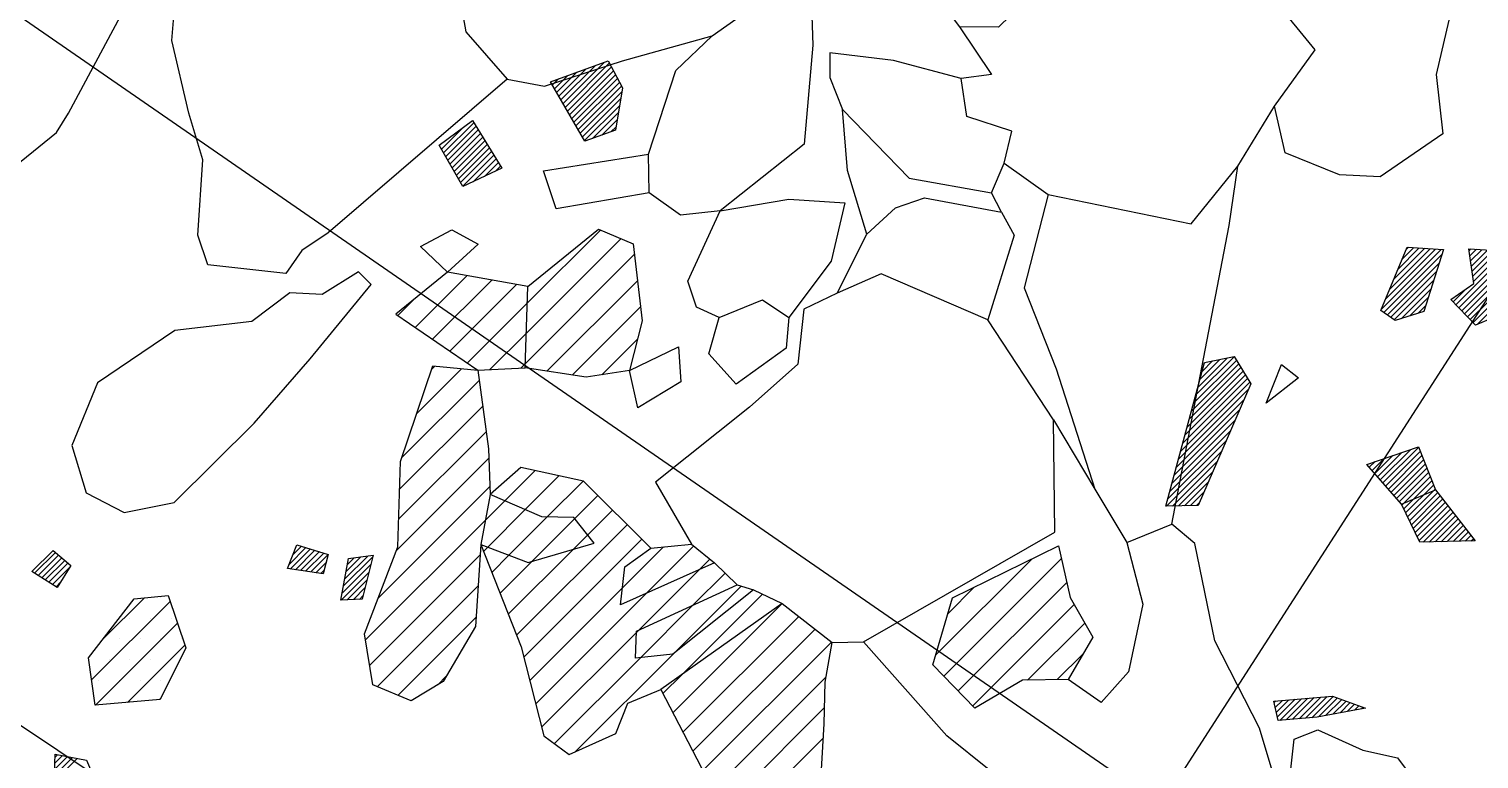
# Model space of a CAD drawing. Header units: metres. Extents: x -2.07 to 0.01, y -18 to -14.82.
# Drawn here: x -1.561 to -0.685, y -17.41 to -16.969 of the extents above; entities that cross this region are included whole.
import ezdxf

# ---------------------------------------------------------------- set-up
doc = ezdxf.new("R2010")
doc.units = ezdxf.units.M
doc.header["$LTSCALE"] = 25
doc.header["$MEASUREMENT"] = 0
doc.linetypes.add('STRICHPUNKTX2', pattern=[2, 1, -0.5, 0, -0.5])
doc.layers.get('0').update_dxf_attribs({"linetype": 'CONTINUOUS'})
for name, color, linetype in [('FEUER', 1, 'CONTINUOUS'), ('GRABUNGSGRENZE', 3, 'STRICHPUNKTX2'), ('KNOCHEN', 2, 'CONTINUOUS'), ('STEINE', 4, 'CONTINUOUS'), ('STEINESCHRAFF', 4, 'CONTINUOUS')]:
    doc.layers.add(name, color=color, linetype=linetype)

# ---------------------------------------------------------------- blocks, each defined once
blk = doc.blocks.new('*X2')
at = {"color": 0}
for p, q in [((-155.76, -1729.779), (-154.5, -1728.52)), ((-140.357, -1729.226), (-139.366, -1728.235)), ((-140.307, -1729.529), (-139.094, -1728.316)), ((-140.126, -1728.641), (-139.638, -1728.153)), ((-139.998, -1729.574), (-138.822, -1728.398)), ((-139.689, -1729.619), (-138.55, -1728.479)), ((-155.544, -1729.917), (-154.31, -1728.683)), ((-155.328, -1730.054), (-154.12, -1728.847)), ((-155.112, -1730.192), (-153.93, -1729.011)), ((-154.896, -1730.329), (-153.74, -1729.174)), ((-154.679, -1730.467), (-153.615, -1729.403)), ((-139.38, -1729.663), (-138.278, -1728.561)), ((-139.071, -1729.708), (-138.012, -1728.648)), ((-138.763, -1729.753), (-138.138, -1729.128)), ((-137.171, -1730.989), (-135.439, -1729.258)), ((-137.09, -1730.555), (-135.32, -1728.785)), ((-137.009, -1730.121), (-135.632, -1728.743)), ((-136.928, -1729.686), (-136.041, -1728.799)), ((-136.848, -1729.252), (-136.45, -1728.854)), ((-138.454, -1729.798), (-138.264, -1729.608)), ((-137.233, -1731.405), (-135.558, -1729.731)), ((-136.866, -1731.391), (-135.678, -1730.203)), ((-154.463, -1730.604), (-154.188, -1730.329)), ((-136.498, -1731.377), (-135.797, -1730.676)), ((-136.131, -1731.364), (-135.916, -1731.149)), ((-154.518, -1740.912), (-154.366, -1740.76)), ((-154.566, -1742.374), (-153.179, -1740.988)), ((-154.554, -1742.008), (-153.476, -1740.931)), ((-154.542, -1741.643), (-153.773, -1740.874)), ((-154.53, -1741.278), (-154.07, -1740.817))]:
    blk.add_line(p, q, dxfattribs=at)
blk = doc.blocks.new('*X4')
at = {"color": 0}
for p, q in [((-73.645, -1712.012), (-71.765, -1710.131)), ((-73.394, -1711.407), (-72.095, -1710.107)), ((-73.142, -1710.801), (-72.424, -1710.084)), ((-72.89, -1710.196), (-72.754, -1710.06)), ((-74.401, -1713.828), (-70.775, -1710.202)), ((-74.24, -1714.021), (-70.724, -1710.505)), ((-74.149, -1713.222), (-71.105, -1710.179)), ((-74.033, -1714.167), (-70.889, -1711.023)), ((-73.897, -1712.617), (-71.435, -1710.155)), ((-69.876, -1713.546), (-67.228, -1710.897)), ((-69.08, -1710.275), (-68.977, -1710.172)), ((-69.036, -1710.584), (-68.645, -1710.193)), ((-68.991, -1710.893), (-68.312, -1710.214)), ((-68.947, -1711.202), (-67.979, -1710.235)), ((-68.902, -1711.511), (-67.647, -1710.256)), ((-68.858, -1711.82), (-67.386, -1710.348)), ((-68.813, -1712.129), (-67.307, -1710.623)), ((-73.826, -1714.314), (-71.053, -1711.541)), ((-69.703, -1713.726), (-67.149, -1711.172)), ((-69.529, -1713.906), (-67.07, -1711.447)), ((-69.356, -1714.086), (-66.991, -1711.721)), ((-73.619, -1714.461), (-71.218, -1712.059)), ((-73.192, -1714.387), (-71.382, -1712.577)), ((-70.049, -1713.366), (-69.306, -1712.622)), ((-69.182, -1714.266), (-66.912, -1711.996)), ((-69.009, -1714.447), (-66.833, -1712.271)), ((-68.836, -1714.627), (-66.754, -1712.545)), ((-72.672, -1714.22), (-71.546, -1713.095)), ((-72.151, -1714.053), (-71.711, -1713.613)), ((-68.575, -1714.72), (-66.675, -1712.82)), ((-85.863, -1719.987), (-83.006, -1717.13)), ((-85.735, -1719.505), (-83.142, -1716.912)), ((-85.606, -1719.022), (-83.278, -1716.694)), ((-85.477, -1718.54), (-83.703, -1716.767)), ((-85.348, -1718.058), (-84.144, -1716.854)), ((-85.219, -1717.575), (-84.585, -1716.941)), ((-85.091, -1717.093), (-85.026, -1717.028)), ((-86.379, -1721.917), (-82.464, -1718.002)), ((-86.25, -1721.434), (-82.6, -1717.784)), ((-86.121, -1720.952), (-82.735, -1717.566)), ((-85.992, -1720.47), (-82.871, -1717.348)), ((-86.636, -1722.881), (-82.407, -1718.652)), ((-86.507, -1722.399), (-82.329, -1718.22)), ((-86.765, -1723.364), (-82.677, -1719.275)), ((-87.023, -1724.328), (-83.217, -1720.523)), ((-86.894, -1723.846), (-82.947, -1719.899)), ((-87.151, -1724.811), (-83.487, -1721.146)), ((-87.364, -1725.731), (-84.027, -1722.394)), ((-87.28, -1725.293), (-83.757, -1721.77)), ((-74.453, -1724.134), (-72.613, -1722.293)), ((-74.289, -1724.323), (-72.129, -1722.163)), ((-87.002, -1725.722), (-84.298, -1723.018)), ((-75.111, -1723.377), (-74.762, -1723.027)), ((-74.947, -1723.566), (-74.224, -1722.844)), ((-74.782, -1723.755), (-73.687, -1722.66)), ((-74.618, -1723.944), (-73.15, -1722.477)), ((-74.125, -1724.512), (-72.03, -1722.417)), ((-73.96, -1724.701), (-71.931, -1722.672)), ((-73.796, -1724.89), (-71.832, -1722.926)), ((-73.632, -1725.08), (-71.733, -1723.18)), ((-86.64, -1725.713), (-84.568, -1723.641)), ((-73.467, -1725.269), (-71.633, -1723.435)), ((-73.303, -1725.458), (-71.534, -1723.689)), ((-73.149, -1725.657), (-71.435, -1723.944)), ((-86.278, -1725.705), (-84.838, -1724.265)), ((-85.915, -1725.696), (-85.108, -1724.889)), ((-73.033, -1725.895), (-71.336, -1724.198)), ((-72.917, -1726.133), (-71.237, -1724.453)), ((-72.802, -1726.371), (-71.138, -1724.707)), ((-72.686, -1726.609), (-70.991, -1724.914)), ((-85.553, -1725.687), (-85.378, -1725.512)), ((-72.57, -1726.847), (-70.836, -1725.112)), ((-72.455, -1727.085), (-70.681, -1725.311)), ((-72.339, -1727.322), (-70.526, -1725.51)), ((-72.223, -1727.56), (-70.371, -1725.708)), ((-72.108, -1727.798), (-70.216, -1725.907)), ((-71.865, -1727.909), (-70.061, -1726.105)), ((-71.501, -1727.898), (-69.906, -1726.304)), ((-71.137, -1727.888), (-69.752, -1726.503)), ((-70.773, -1727.877), (-69.597, -1726.701)), ((-70.409, -1727.867), (-69.442, -1726.9)), ((-70.045, -1727.857), (-69.287, -1727.099)), ((-69.681, -1727.846), (-69.132, -1727.297)), ((-69.317, -1727.836), (-68.977, -1727.496)), ((-68.953, -1727.825), (-68.822, -1727.695)), ((-79.359, -1738.585), (-78.049, -1737.275)), ((-78.973, -1738.552), (-77.663, -1737.242)), ((-78.587, -1738.52), (-77.298, -1737.231)), ((-80.854, -1737.605), (-80.753, -1737.504)), ((-80.791, -1737.896), (-80.367, -1737.472)), ((-80.729, -1738.187), (-79.981, -1737.439)), ((-80.666, -1738.478), (-79.594, -1737.406)), ((-80.518, -1738.683), (-79.208, -1737.373)), ((-80.132, -1738.651), (-78.822, -1737.341)), ((-79.745, -1738.618), (-78.435, -1737.308)), ((-78.192, -1738.478), (-77.038, -1737.325)), ((-77.755, -1738.395), (-76.779, -1737.419)), ((-77.318, -1738.312), (-76.519, -1737.513)), ((-76.881, -1738.228), (-76.259, -1737.607)), ((-76.444, -1738.145), (-76, -1737.7)), ((-76.007, -1738.062), (-75.74, -1737.794)), ((-75.57, -1737.978), (-75.48, -1737.888))]:
    blk.add_line(p, q, dxfattribs=at)
blk = doc.blocks.new('*X6')
at = {"color": 0}
for p, q in [((-124.217, -1700.711), (-122.985, -1699.48)), ((-124.087, -1700.935), (-122.428, -1699.276)), ((-123.957, -1701.158), (-121.871, -1699.073)), ((-123.826, -1701.382), (-121.314, -1698.869)), ((-123.696, -1701.605), (-121.033, -1698.942)), ((-123.566, -1701.828), (-120.911, -1699.173)), ((-123.436, -1702.052), (-120.788, -1699.404)), ((-124.477, -1700.265), (-124.099, -1699.886)), ((-124.347, -1700.488), (-123.542, -1699.683)), ((-123.306, -1702.275), (-120.666, -1699.636)), ((-123.175, -1702.498), (-120.544, -1699.867)), ((-123.045, -1702.722), (-120.422, -1700.098)), ((-122.915, -1702.945), (-120.299, -1700.33)), ((-122.785, -1703.169), (-120.282, -1700.665)), ((-122.655, -1703.392), (-120.35, -1701.087)), ((-122.525, -1703.615), (-120.419, -1701.509)), ((-122.044, -1703.489), (-120.487, -1701.931)), ((-131.169, -1704.128), (-129.867, -1702.826)), ((-131.041, -1704.353), (-129.226, -1702.538)), ((-130.912, -1704.579), (-129.09, -1702.756)), ((-130.784, -1704.804), (-128.955, -1702.974)), ((-121.493, -1703.291), (-120.555, -1702.353)), ((-120.942, -1703.093), (-120.624, -1702.775)), ((-131.297, -1703.902), (-131.228, -1703.834)), ((-130.656, -1705.029), (-128.819, -1703.192)), ((-130.528, -1705.255), (-128.683, -1703.41)), ((-130.4, -1705.48), (-128.548, -1703.628)), ((-130.272, -1705.706), (-128.412, -1703.846)), ((-130.144, -1705.931), (-128.277, -1704.064)), ((-130.015, -1706.156), (-128.141, -1704.282)), ((-129.887, -1706.382), (-128.005, -1704.5)), ((-129.258, -1706.106), (-127.87, -1704.718)), ((-128.583, -1705.785), (-127.734, -1704.936)), ((-127.909, -1705.464), (-127.599, -1705.154))]:
    blk.add_line(p, q, dxfattribs=at)
blk = doc.blocks.new('*X11')
at = {"color": 0}
for p, q in [((-125.983, -1713.438), (-121.573, -1709.027)), ((-126.044, -1715.267), (-120.325, -1709.548)), ((-126.105, -1717.096), (-119.521, -1710.511)), ((-132.766, -1714.918), (-129.629, -1711.78)), ((-131.716, -1715.635), (-128.132, -1712.051)), ((-130.666, -1716.353), (-126.635, -1712.322)), ((-124.804, -1717.562), (-119.333, -1712.091)), ((-133.816, -1714.2), (-132.84, -1713.224)), ((-129.616, -1717.071), (-125.983, -1713.438)), ((-123.273, -1717.799), (-119.146, -1713.672)), ((-128.246, -1717.468), (-126.044, -1715.267)), ((-121.49, -1717.784), (-119.334, -1715.627)), ((-126.382, -1717.372), (-126.105, -1717.096)), ((-132.665, -1720.12), (-129.957, -1717.411)), ((-131.76, -1717.447), (-131.569, -1717.256)), ((-133.571, -1722.793), (-128.896, -1718.118)), ((-133.701, -1724.692), (-128.682, -1719.672)), ((-133.76, -1726.518), (-128.468, -1721.226)), ((-133.905, -1728.43), (-128.305, -1722.831)), ((-127.346, -1725.408), (-125.523, -1723.584)), ((-126.109, -1725.938), (-124.072, -1723.901)), ((-134.993, -1731.287), (-128.246, -1724.539)), ((-124.779, -1726.376), (-122.621, -1724.218)), ((-123.118, -1726.482), (-121.725, -1725.089)), ((-135.76, -1733.821), (-128.522, -1726.583)), ((-122.334, -1727.466), (-120.837, -1725.969)), ((-126.635, -1733.535), (-119.95, -1726.85)), ((-128.634, -1728.463), (-128.377, -1728.206)), ((-127.135, -1732.267), (-123.193, -1728.326)), ((-126.197, -1734.865), (-119.062, -1727.73)), ((-120.248, -1730.684), (-117.762, -1728.197)), ((-118.791, -1730.994), (-115.927, -1728.13)), ((-135.51, -1735.339), (-128.838, -1728.667)), ((-128.134, -1729.731), (-127.094, -1728.69)), ((-127.634, -1730.999), (-125.692, -1729.057)), ((-115.589, -1729.56), (-114.954, -1728.926)), ((-101.317, -1734.734), (-95.49, -1728.906)), ((-100.821, -1736.006), (-93.723, -1728.907)), ((-119.248, -1733.219), (-115.589, -1729.56)), ((-115.977, -1731.716), (-114.035, -1729.774)), ((-135.045, -1736.642), (-128.959, -1730.555)), ((-125.838, -1736.274), (-120.248, -1730.684)), ((-125.479, -1737.682), (-118.791, -1730.994)), ((-117.045, -1734.552), (-113.056, -1730.563)), ((-116.635, -1735.909), (-111.779, -1731.054)), ((-100.583, -1732.232), (-98.978, -1730.627)), ((-99.948, -1736.9), (-93.395, -1730.348)), ((-152.317, -1736.236), (-147.566, -1731.485)), ((-151.65, -1733.802), (-149.116, -1731.267)), ((-119.152, -1734.891), (-115.977, -1731.716)), ((-117.187, -1738.229), (-110.581, -1731.624)), ((-99.075, -1737.795), (-92.949, -1731.669)), ((-152.081, -1737.768), (-147.121, -1732.808)), ((-133.804, -1737.169), (-129.08, -1732.444)), ((-116.582, -1739.392), (-109.59, -1732.4)), ((-95.761, -1736.249), (-92.306, -1732.794)), ((-125.12, -1739.091), (-119.397, -1733.368)), ((-119.397, -1733.368), (-119.248, -1733.219)), ((-115.978, -1740.556), (-108.599, -1733.176)), ((-150.141, -1737.596), (-146.676, -1734.131)), ((-123.068, -1740.574), (-117.045, -1734.552)), ((-115.374, -1741.719), (-107.607, -1733.953)), ((-93.964, -1736.219), (-92.398, -1734.654)), ((-124.349, -1740.088), (-119.152, -1734.891)), ((-131.399, -1736.531), (-130.88, -1736.012)), ((-117.791, -1737.065), (-116.635, -1735.909)), ((-114.584, -1742.698), (-107.932, -1736.046)), ((-148.201, -1737.424), (-148.123, -1737.346)), ((-113.194, -1743.075), (-108.025, -1737.906)), ((-111.278, -1742.926), (-108.096, -1739.745))]:
    blk.add_line(p, q, dxfattribs=at)
blk = doc.blocks.new('*X13')
at = {"color": 0}
for p, q in [((-128.522, -1726.583), (-127.346, -1725.408)), ((-128.377, -1728.206), (-126.109, -1725.938)), ((-127.094, -1728.69), (-124.779, -1726.376)), ((-125.692, -1729.057), (-123.118, -1726.482)), ((-123.193, -1728.326), (-122.334, -1727.466))]:
    blk.add_line(p, q, dxfattribs=at)
blk = doc.blocks.new('*X16')
at = {"color": 0}
for p, q in [((-148.125, -1731.25), (-148.125, -1731.25)), ((-150, -1732.5), (-150, -1732.5)), ((-148.75, -1732.5), (-148.75, -1732.5)), ((-147.5, -1732.5), (-147.5, -1732.5)), ((-150.625, -1733.75), (-150.625, -1733.75)), ((-149.375, -1733.75), (-149.375, -1733.75)), ((-148.125, -1733.75), (-148.125, -1733.75)), ((-146.875, -1733.75), (-146.875, -1733.75)), ((-151.25, -1735), (-151.25, -1735)), ((-150, -1735), (-150, -1735)), ((-148.75, -1735), (-148.75, -1735)), ((-147.5, -1735), (-147.5, -1735)), ((-151.875, -1736.25), (-151.875, -1736.25)), ((-150.625, -1736.25), (-150.625, -1736.25)), ((-149.375, -1736.25), (-149.375, -1736.25)), ((-148.125, -1736.25), (-148.125, -1736.25)), ((-151.25, -1737.5), (-151.25, -1737.5)), ((-150, -1737.5), (-150, -1737.5))]:
    blk.add_line(p, q, dxfattribs=at)

msp = doc.modelspace()

# ---------------------------------------------------------------- linework, layer by layer
at = {"layer": 'GRABUNGSGRENZE', "flags": 128}
for points in [[(-0.00052, -16.07516), (-0.87692, -17.43794), (-2.06993, -16.61307), (-0.84567, -14.81764), (-0.03989, -15.35257), (-0.37613, -15.85227)], [(-1.2793, -17.99736), (-1.07351, -17.71843), (-2.00037, -17.10035)]]:
    msp.add_lwpolyline(points, dxfattribs=at)
at = {"layer": 'KNOCHEN'}
for points in [[(-1.24593, -17.00067), (-1.2111, -16.98795), (-1.20244, -17.00434), (-1.20659, -17.02992), (-1.22503, -17.03653), (-1.24593, -17.00067)], [(-1.31304, -17.0389), (-1.29305, -17.0241), (-1.27521, -17.0528), (-1.29877, -17.064), (-1.31304, -17.0389)], [(-0.74426, -17.13889), (-0.72831, -17.10054), (-0.70631, -17.10213), (-0.71816, -17.13945), (-0.73557, -17.14504), (-0.74426, -17.13889)], [(-0.70177, -17.13233), (-0.68794, -17.12263), (-0.69096, -17.10165), (-0.67408, -17.10271), (-0.66392, -17.13804), (-0.68697, -17.14771), (-0.70177, -17.13233)], [(-0.87397, -17.25732), (-0.85076, -17.17038), (-0.83284, -17.16684), (-0.82264, -17.18323), (-0.85453, -17.25685), (-0.87397, -17.25732)], [(-0.81346, -17.19502), (-0.8042, -17.1715), (-0.79398, -17.17971), (-0.81346, -17.19502)], [(-0.73172, -17.25609), (-0.75265, -17.23199), (-0.72141, -17.22132), (-0.71123, -17.24744)], [(-0.72051, -17.27914), (-0.73172, -17.25609), (-0.71123, -17.24744), (-0.68725, -17.27819), (-0.72051, -17.27914)], [(-1.54388, -17.30652), (-1.55921, -17.29677), (-1.54639, -17.284), (-1.53566, -17.29324), (-1.54388, -17.30652)], [(-1.40468, -17.29506), (-1.39902, -17.28074), (-1.3801, -17.28641), (-1.38319, -17.29817), (-1.40468, -17.29506)], [(-1.37248, -17.31406), (-1.36782, -17.289), (-1.35298, -17.28698), (-1.35969, -17.31357), (-1.37248, -17.31406)], [(-0.8062, -17.38692), (-0.80873, -17.37515), (-0.77342, -17.37215), (-0.75348, -17.37936), (-0.78266, -17.38492), (-0.8062, -17.38692)], [(-1.56869, -17.42109), (-1.54567, -17.42421), (-1.54512, -17.40732), (-1.5262, -17.41095), (-1.51805, -17.4299), (-1.50733, -17.4422), (-1.51298, -17.45242), (-1.54216, -17.45594), (-1.55185, -17.44159), (-1.56869, -17.42109)]]:
    msp.add_lwpolyline(points, dxfattribs=at)
at = {"layer": 'STEINE'}
for points in [[(-0.87837, -16.92522), (-0.86804, -16.88175), (-0.83211, -16.82964), (-0.72161, -16.83857), (-0.70424, -16.85089), (-0.69814, -16.87086), (-0.69881, -16.94505), (-0.71069, -16.9962), (-0.70667, -17.03202), (-0.7446, -17.05804), (-0.76915, -17.05696), (-0.80187, -17.04359), (-0.80846, -17.01543)], [(-1.60277, -16.85253), (-1.65763, -16.90665), (-1.68328, -16.93422), (-1.68846, -16.96594), (-1.70903, -17.01348), (-1.73158, -17.02622), (-1.72754, -17.05489), (-1.6426, -17.05405), (-1.61607, -17.08941), (-1.54431, -17.03123), (-1.53712, -17.01948), (-1.49653, -16.94384), (-1.49495, -16.92235), (-1.48875, -16.89269), (-1.50667, -16.89981), (-1.5281, -16.87367), (-1.57413, -16.85924), (-1.60277, -16.85253)], [(-1.06355, -16.90026), (-1.05078, -16.91103), (-1.01963, -16.93924), (-0.99871, -16.96743), (-0.97933, -16.99613)], [(-1.30765, -16.91099), (-1.31687, -16.91762), (-1.3031, -16.93607), (-1.29703, -16.97037), (-1.27202, -16.99908), (-1.24951, -17.00322), (-1.20241, -16.98797), (-1.14813, -16.97274)], [(-0.97177, -17.04987), (-0.9452, -17.06886), (-0.85876, -17.08645), (-0.83055, -17.05171), (-0.80846, -17.01543), (-0.78383, -16.9812), (-0.80833, -16.95096), (-0.83387, -16.93146), (-0.86197, -16.91502), (-0.87837, -16.92522), (-0.90348, -16.94205), (-0.9245, -16.96145), (-0.95366, -16.95627), (-0.96081, -16.9537), (-0.97517, -16.96748), (-0.99871, -16.96743)], [(-1.14325, -17.07867), (-1.1673, -17.08117), (-1.1862, -17.06783), (-1.18667, -17.04429), (-1.17018, -16.99367), (-1.14813, -16.97274), (-1.11072, -16.94621), (-1.0887, -16.93653), (-1.08726, -16.9785), (-1.0925, -17.03835), (-1.14325, -17.07867)], [(-1.27202, -16.99908), (-1.38019, -17.09197), (-1.39607, -17.10268), (-1.40582, -17.11647), (-1.45289, -17.11126), (-1.45899, -17.09333), (-1.45582, -17.0478), (-1.46446, -17.01964), (-1.4746, -16.97561), (-1.47197, -16.94389)], [(-0.97933, -16.99613), (-0.99775, -16.99865)], [(-1.05475, -17.09267), (-1.06644, -17.05427), (-1.06943, -17.01742), (-1.06943, -17.01742)], [(-1.1862, -17.06783), (-1.24251, -17.07743), (-1.25014, -17.05439), (-1.18667, -17.04429)], [(-0.9452, -17.06886), (-0.95965, -17.12512), (-0.94031, -17.17428), (-0.91693, -17.24699), (-0.89756, -17.27927), (-0.87041, -17.26807), (-0.8523, -17.17345), (-0.83574, -17.08752), (-0.83055, -17.05171)], [(-1.1439, -17.14314), (-1.1577, -17.13697), (-1.16278, -17.12109), (-1.14325, -17.07867), (-1.10178, -17.07159), (-1.06802, -17.07371), (-1.07628, -17.109), (-1.10194, -17.14323)], [(-1.07274, -17.12845), (-1.05475, -17.09267), (-1.03732, -17.07685), (-1.01991, -17.07075), (-0.97337, -17.07955), (-0.96572, -17.09338), (-0.9817, -17.14451)], [(-0.97337, -17.07955), (-0.97948, -17.06776)], [(-1.32443, -17.10028), (-1.30548, -17.09008), (-1.28963, -17.09882), (-1.30809, -17.11566), (-1.32443, -17.10028)], [(-1.26114, -17.17358), (-1.2595, -17.12447), (-1.21695, -17.08976), (-1.19599, -17.09851), (-1.19047, -17.14508), (-1.19821, -17.17526), (-1.22431, -17.17929), (-1.26114, -17.17358)], [(-1.38385, -17.12931), (-1.40329, -17.12825), (-1.42636, -17.1456), (-1.47293, -17.15112), (-1.51956, -17.18275), (-1.535, -17.22058), (-1.52636, -17.24925), (-1.50336, -17.26107), (-1.47316, -17.255), (-1.42495, -17.207), (-1.3911, -17.16819), (-1.35416, -17.12324), (-1.36182, -17.11555), (-1.38385, -17.12931)], [(-1.2595, -17.12447), (-1.30809, -17.11566), (-1.33936, -17.14118), (-1.2898, -17.17506), (-1.26114, -17.17358)], [(-1.05682, -17.3393), (-0.94104, -17.27303), (-0.94191, -17.20498), (-0.9817, -17.14451), (-1.04611, -17.11674), (-1.07274, -17.12845), (-1.09272, -17.13813), (-1.09637, -17.17138), (-1.12559, -17.19742), (-1.18249, -17.24283), (-1.16057, -17.28023), (-1.14678, -17.29152), (-1.13299, -17.30485), (-1.12328, -17.30795), (-1.1059, -17.31617), (-1.07576, -17.33977), (-1.05682, -17.3393)], [(-1.15009, -17.16513), (-1.1439, -17.14314), (-1.11778, -17.13245), (-1.10194, -17.14323), (-1.10351, -17.16165), (-1.13375, -17.18358), (-1.15009, -17.16513)], [(-1.19314, -17.19778), (-1.19821, -17.17526), (-1.1685, -17.16099), (-1.16701, -17.18198), (-1.19314, -17.19778)], [(-1.28798, -17.28047), (-1.29116, -17.3301), (-1.31067, -17.36331), (-1.33014, -17.37504), (-1.35315, -17.36527), (-1.3582, -17.33456), (-1.33813, -17.2819), (-1.33648, -17.23022), (-1.31691, -17.17244), (-1.2898, -17.17506), (-1.28325, -17.22266), (-1.28229, -17.25029)], [(-0.94191, -17.20498), (-0.91693, -17.24699)], [(-1.18514, -17.28274), (-1.22598, -17.24223), (-1.26383, -17.23396), (-1.28229, -17.25029), (-1.28798, -17.28047), (-1.26355, -17.34244), (-1.24985, -17.39619), (-1.23453, -17.40748), (-1.20636, -17.39475), (-1.19915, -17.37635), (-1.17918, -17.3682)], [(-1.28798, -17.28047), (-1.25935, -17.29128), (-1.21941, -17.27959), (-1.23166, -17.26422), (-1.2511, -17.26366), (-1.28229, -17.25029)], [(-0.85389, -17.43645), (-0.814, -17.44319), (-0.80731, -17.4253), (-0.81747, -17.3915), (-0.84447, -17.33874), (-0.85662, -17.27987), (-0.87041, -17.26807)], [(-1.14678, -17.29152), (-1.20363, -17.31698), (-1.20102, -17.29396), (-1.18514, -17.28274), (-1.16057, -17.28023)], [(-0.98937, -17.37936), (-1.0149, -17.35321), (-1.00304, -17.31281), (-0.93901, -17.28123), (-0.93191, -17.31245), (-0.91815, -17.33653), (-0.93304, -17.36209), (-0.96068, -17.36254), (-0.98937, -17.37936)], [(-0.89756, -17.27927), (-0.88792, -17.31664), (-0.8967, -17.35756), (-0.91312, -17.37594), (-0.93304, -17.36209)], [(-1.52101, -17.3777), (-1.52504, -17.34903), (-1.49733, -17.31328), (-1.47686, -17.31127), (-1.46618, -17.34302), (-1.4816, -17.3742), (-1.52101, -17.3777)], [(-1.12328, -17.30795), (-1.17197, -17.34673), (-1.19449, -17.34924), (-1.19394, -17.33287), (-1.13299, -17.30485)], [(-1.1059, -17.31617), (-1.17918, -17.3682), (-1.14912, -17.42609), (-1.12252, -17.43331), (-1.08206, -17.41651), (-1.08047, -17.38889), (-1.0799, -17.36381), (-1.07576, -17.33977)], [(-0.95521, -17.43726), (-1.00629, -17.39621), (-1.05682, -17.3393)], [(-0.6582, -17.56787), (-0.7078, -17.55292), (-0.74918, -17.51957), (-0.77676, -17.497), (-0.79619, -17.49235), (-0.8033, -17.46573), (-0.80068, -17.43657), (-0.7965, -17.3982), (-0.78216, -17.3926), (-0.75507, -17.40494), (-0.7341, -17.40959), (-0.70808, -17.44444), (-0.65391, -17.47628), (-0.65963, -17.51977), (-0.64126, -17.54334), (-0.6582, -17.56787)]]:
    msp.add_lwpolyline(points, dxfattribs=at)
msp.add_lwpolyline([(-0.99775, -16.99865), (-1.03867, -16.98781), (-1.07703, -16.98312), (-1.07706, -16.99796), (-1.06943, -17.01742), (-1.0291, -17.05896), (-0.97948, -17.06776), (-0.97177, -17.04987), (-0.96712, -17.03044), (-0.99422, -17.02168)], close=True, dxfattribs=at)

# ---------------------------------------------------------------- block references
at = {"layer": 'FEUER', "xscale": 0.01, "yscale": 0.01, "zscale": 0.01}
for name in ['*X11', '*X13']:
    msp.add_blockref(name, (0, 0), dxfattribs=at)
at = {"layer": 'KNOCHEN', "xscale": 0.01, "yscale": 0.01, "zscale": 0.01}
for name in ['*X6', '*X4', '*X2']:
    msp.add_blockref(name, (0, 0), dxfattribs=at)
at = {"layer": 'STEINESCHRAFF', "xscale": 0.01, "yscale": 0.01, "zscale": 0.01}
msp.add_blockref('*X16', (0, 0), dxfattribs=at)

doc.saveas('drawing.dxf')
